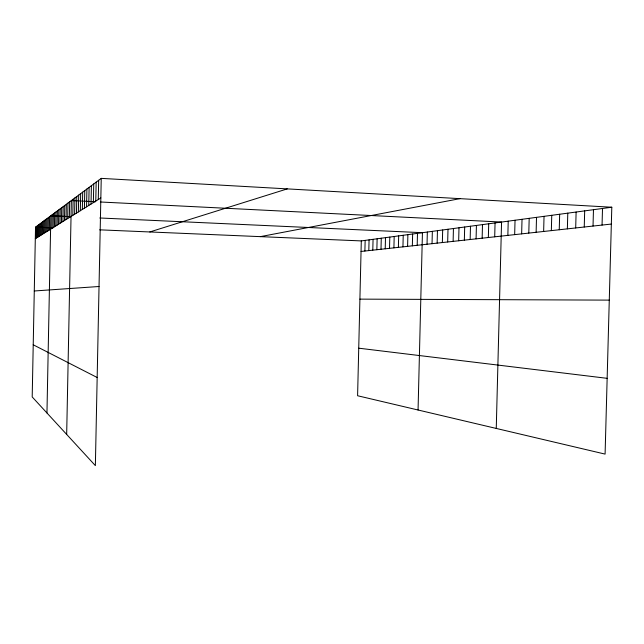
<?xml version="1.0" encoding="UTF-8"?>
<svg xmlns="http://www.w3.org/2000/svg" width="644" height="644" viewBox="0 0 644 644"><rect width="100%" height="100%" fill="white"/><g stroke="black" fill="none" stroke-linecap="round" stroke-linejoin="round"><path stroke-width="0.97" d="M101.245 178.372L35.533 227.123L32.2 396.937L95.368 465.628L101.245 178.372L611.8 207.231L605.094 454.101L357.597 395.746L361.3 240.912L611.8 207.231M36.257 238.095L36.483 226.422M37.223 237.491L37.457 225.698M38.213 236.879L38.447 224.965M39.22 236.251L39.461 224.209M40.25 235.615L40.492 223.444M41.305 234.955L41.546 222.663M42.375 234.287L42.625 221.866M43.478 233.611L43.728 221.045M44.597 232.911L44.847 220.216M45.748 232.202L45.998 219.363M46.915 231.47L47.173 218.485M48.115 230.729L48.372 217.6M49.338 229.964L49.604 216.682M46.956 412.973L50.86 215.756L70.776 216.658M51.842 228.411L52.108 214.83M53.114 227.622L53.388 213.88M54.418 226.809L54.692 212.906M55.754 225.98L56.036 211.916M57.115 225.134L57.405 210.902M58.515 224.265L58.805 209.864M59.948 223.371L60.238 208.793M61.413 222.462L61.711 207.706M62.919 221.528L63.217 206.587M64.464 220.57L64.77 205.436M66.05 219.58L66.356 204.261M67.668 218.574L67.982 203.053M69.335 217.543L69.649 201.814M66.67 434.418L71.363 200.542L95.57 201.749M72.804 215.386L73.126 199.238M74.607 214.267L74.937 197.893M76.459 213.116L76.789 196.517M78.367 211.932L78.705 195.1M80.323 210.709L80.669 193.643M82.343 209.461L82.69 192.137M84.412 208.165L84.775 190.6M86.554 206.837L86.916 189.006M88.759 205.468L89.122 187.372M91.029 204.059L91.4 185.681M93.364 202.61L93.742 183.943M95.779 201.105L96.165 182.139M98.274 199.56L98.669 180.288M364.89 251.031L365.148 240.389M368.811 250.597L369.068 239.866M372.796 250.162L373.061 239.327M376.861 249.719L377.126 238.779M380.998 249.268L381.272 238.224M385.225 248.801L385.49 237.66M389.523 248.334L389.797 237.081M393.911 247.851L394.184 236.485M398.386 247.36L398.66 235.889M402.943 246.861L403.225 235.269M407.596 246.354L407.885 234.649M412.345 245.831L412.635 234.005M417.191 245.3L417.489 233.353M418.061 410.003L422.44 232.693L99.804 217.986M427.036 244.229L427.342 232.033M432.044 243.682L432.349 231.357M437.147 243.118L437.453 230.673M442.356 242.547L442.67 229.972M447.677 241.967L447.999 229.256M453.118 241.371L453.44 228.523M458.673 240.759L458.995 227.775M464.348 240.14L464.678 227.01M470.152 239.504L470.49 226.229M476.085 238.86L476.423 225.432M482.147 238.191L482.493 224.611M488.353 237.515L488.707 223.782M494.705 236.815L495.059 222.929M496.258 428.437L501.563 222.051L100.384 201.991M507.858 235.382L508.221 221.158M514.669 234.633L515.039 220.24M521.648 233.869L522.026 219.298M528.796 233.088L529.183 218.34M536.13 232.283L536.516 217.35M543.641 231.462L544.035 216.344M551.345 230.616L551.747 215.305M559.25 229.755L559.66 214.243M567.364 228.87L567.783 213.148M575.696 227.952L576.114 212.029M584.245 227.018L584.68 210.878M593.027 226.06L593.47 209.694M602.06 225.07L602.51 208.479M35.307 238.683L100.842 197.958M149.786 231.961L287.264 188.885M260.337 236.638L459.977 198.65M361.051 251.45L611.341 224.056M34.277 290.983L99.031 286.5M359.907 299.13L609.28 300.12M35.533 227.123L52.977 227.863M99.683 229.836L361.3 240.912M358.74 348.187L607.155 378.334M33.222 344.782L97.172 377.505"/></g></svg>
